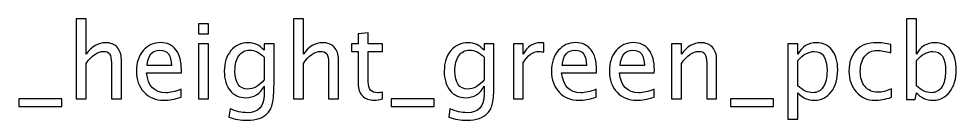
# Model space of a CAD drawing. Header units: centimetres. Extents: x -67 to 67, y -62 to 59.
# Drawn here: x 25.84 to 44.95, y -35.67 to -33.61 of the extents above; entities that cross this region are included whole.
import ezdxf

# ---------------------------------------------------------------- set-up
doc = ezdxf.new("R2010")
doc.units = ezdxf.units.CM
doc.header["$MEASUREMENT"] = 0
doc.layers.add('Layer 1', color=7, linetype='Continuous')

msp = doc.modelspace()

# ---------------------------------------------------------------- linework, layer by layer
at = {"layer": 'Layer 1'}
for points, knots in [([(27.01135, -35.23802), (27.01135, -35.23802), (27.01135, -33.60607), (27.01135, -33.60607), (27.01135, -33.60607), (27.01135, -33.60607), (27.21455, -33.60607), (27.21455, -33.60607), (27.21455, -33.60607), (27.21455, -33.60607), (27.21455, -34.3282), (27.21455, -34.3282), (27.21455, -34.3282), (27.32215, -34.17122), (27.45409, -34.0929), (27.61002, -34.0929), (27.61002, -34.0929), (27.70809, -34.0929), (27.78605, -34.12359), (27.84355, -34.18533), (27.84355, -34.18533), (27.90106, -34.24671), (27.92999, -34.32962), (27.92999, -34.43333), (27.92999, -34.43333), (27.92999, -34.43333), (27.92999, -35.23802), (27.92999, -35.23802), (27.92999, -35.23802), (27.92999, -35.23802), (27.72678, -35.23802), (27.72678, -35.23802), (27.72678, -35.23802), (27.72678, -35.23802), (27.72678, -34.49965), (27.72678, -34.49965), (27.72678, -34.49965), (27.72678, -34.4164), (27.71444, -34.35713), (27.6901, -34.32185), (27.6901, -34.32185), (27.6654, -34.28622), (27.62483, -34.26859), (27.56803, -34.26859), (27.56803, -34.26859), (27.44315, -34.26859), (27.32532, -34.35008), (27.21455, -34.51306), (27.21455, -34.51306), (27.21455, -34.51306), (27.21455, -35.23802), (27.21455, -35.23802), (27.21455, -35.23802), (27.21455, -35.23802), (27.01135, -35.23802), (27.01135, -35.23802)], [0, 0, 0, 0, 0.06666667, 0.06666667, 0.06666667, 0.06666667, 0.13333333, 0.13333333, 0.13333333, 0.13333333, 0.2, 0.2, 0.2, 0.2, 0.26666667, 0.26666667, 0.26666667, 0.26666667, 0.33333333, 0.33333333, 0.33333333, 0.33333333, 0.4, 0.4, 0.4, 0.4, 0.46666667, 0.46666667, 0.46666667, 0.46666667, 0.53333333, 0.53333333, 0.53333333, 0.53333333, 0.6, 0.6, 0.6, 0.6, 0.66666667, 0.66666667, 0.66666667, 0.66666667, 0.73333333, 0.73333333, 0.73333333, 0.73333333, 0.8, 0.8, 0.8, 0.8, 0.86666667, 0.86666667, 0.86666667, 0.86666667, 1, 1, 1, 1]), ([(31.4359, -35.23802), (31.4359, -35.23802), (31.4359, -33.60607), (31.4359, -33.60607), (31.4359, -33.60607), (31.4359, -33.60607), (31.6391, -33.60607), (31.6391, -33.60607), (31.6391, -33.60607), (31.6391, -33.60607), (31.6391, -34.3282), (31.6391, -34.3282), (31.6391, -34.3282), (31.7467, -34.17122), (31.87864, -34.0929), (32.03457, -34.0929), (32.03457, -34.0929), (32.13264, -34.0929), (32.2106, -34.12359), (32.2681, -34.18533), (32.2681, -34.18533), (32.32561, -34.24671), (32.35454, -34.32962), (32.35454, -34.43333), (32.35454, -34.43333), (32.35454, -34.43333), (32.35454, -35.23802), (32.35454, -35.23802), (32.35454, -35.23802), (32.35454, -35.23802), (32.15133, -35.23802), (32.15133, -35.23802), (32.15133, -35.23802), (32.15133, -35.23802), (32.15133, -34.49965), (32.15133, -34.49965), (32.15133, -34.49965), (32.15133, -34.4164), (32.13899, -34.35713), (32.11465, -34.32185), (32.11465, -34.32185), (32.08995, -34.28622), (32.04938, -34.26859), (31.99258, -34.26859), (31.99258, -34.26859), (31.8677, -34.26859), (31.74987, -34.35008), (31.6391, -34.51306), (31.6391, -34.51306), (31.6391, -34.51306), (31.6391, -35.23802), (31.6391, -35.23802), (31.6391, -35.23802), (31.6391, -35.23802), (31.4359, -35.23802), (31.4359, -35.23802)], [0, 0, 0, 0, 0.06666667, 0.06666667, 0.06666667, 0.06666667, 0.13333333, 0.13333333, 0.13333333, 0.13333333, 0.2, 0.2, 0.2, 0.2, 0.26666667, 0.26666667, 0.26666667, 0.26666667, 0.33333333, 0.33333333, 0.33333333, 0.33333333, 0.4, 0.4, 0.4, 0.4, 0.46666667, 0.46666667, 0.46666667, 0.46666667, 0.53333333, 0.53333333, 0.53333333, 0.53333333, 0.6, 0.6, 0.6, 0.6, 0.66666667, 0.66666667, 0.66666667, 0.66666667, 0.73333333, 0.73333333, 0.73333333, 0.73333333, 0.8, 0.8, 0.8, 0.8, 0.86666667, 0.86666667, 0.86666667, 0.86666667, 1, 1, 1, 1]), ([(43.93238, -35.25072), (43.93238, -35.25072), (43.93238, -33.60607), (43.93238, -33.60607), (43.93238, -33.60607), (43.93238, -33.60607), (44.13558, -33.60607), (44.13558, -33.60607), (44.13558, -33.60607), (44.13558, -33.60607), (44.13558, -34.3282), (44.13558, -34.3282), (44.13558, -34.3282), (44.21884, -34.17122), (44.34407, -34.0929), (44.51094, -34.0929), (44.51094, -34.0929), (44.64605, -34.0929), (44.75224, -34.14194), (44.82985, -34.24036), (44.82985, -34.24036), (44.90746, -34.33879), (44.94627, -34.4732), (44.94627, -34.64359), (44.94627, -34.64359), (44.94627, -34.82915), (44.90217, -34.97908), (44.81433, -35.09268), (44.81433, -35.09268), (44.72648, -35.20662), (44.61077, -35.26342), (44.46755, -35.26342), (44.46755, -35.26342), (44.33455, -35.26342), (44.22378, -35.21262), (44.13558, -35.11067), (44.13558, -35.11067), (44.13558, -35.11067), (44.11089, -35.25072), (44.11089, -35.25072), (44.11089, -35.25072), (44.11089, -35.25072), (43.93238, -35.25072), (43.93238, -35.25072)], [0, 0, 0, 0, 0.08333333, 0.08333333, 0.08333333, 0.08333333, 0.16666667, 0.16666667, 0.16666667, 0.16666667, 0.25, 0.25, 0.25, 0.25, 0.33333333, 0.33333333, 0.33333333, 0.33333333, 0.41666667, 0.41666667, 0.41666667, 0.41666667, 0.5, 0.5, 0.5, 0.5, 0.58333333, 0.58333333, 0.58333333, 0.58333333, 0.66666667, 0.66666667, 0.66666667, 0.66666667, 0.75, 0.75, 0.75, 0.75, 0.83333333, 0.83333333, 0.83333333, 0.83333333, 1, 1, 1, 1]), ([(29.50444, -33.91087), (29.50444, -33.91087), (29.50444, -33.70767), (29.50444, -33.70767), (29.50444, -33.70767), (29.50444, -33.70767), (29.70764, -33.70767), (29.70764, -33.70767), (29.70764, -33.70767), (29.70764, -33.70767), (29.70764, -33.91087), (29.70764, -33.91087), (29.70764, -33.91087), (29.70764, -33.91087), (29.50444, -33.91087), (29.50444, -33.91087)], [0, 0, 0, 0, 0.2, 0.2, 0.2, 0.2, 0.4, 0.4, 0.4, 0.4, 0.6, 0.6, 0.6, 0.6, 1, 1, 1, 1]), ([(33.2513, -35.23767), (33.18851, -35.25495), (33.13383, -35.26342), (33.08761, -35.26342), (33.08761, -35.26342), (32.9839, -35.26342), (32.90311, -35.23379), (32.84525, -35.17452), (32.84525, -35.17452), (32.78704, -35.11525), (32.75812, -35.03306), (32.75812, -34.92758), (32.75812, -34.92758), (32.75812, -34.92758), (32.75812, -34.26859), (32.75812, -34.26859), (32.75812, -34.26859), (32.75812, -34.26859), (32.61771, -34.26859), (32.61771, -34.26859), (32.61771, -34.26859), (32.61771, -34.26859), (32.61771, -34.11618), (32.61771, -34.11618), (32.61771, -34.11618), (32.61771, -34.11618), (32.75812, -34.11618), (32.75812, -34.11618), (32.75812, -34.11618), (32.75812, -34.11618), (32.75812, -33.91334), (32.75812, -33.91334), (32.75812, -33.91334), (32.75812, -33.91334), (32.96132, -33.89393), (32.96132, -33.89393), (32.96132, -33.89393), (32.96132, -33.89393), (32.96132, -34.11618), (32.96132, -34.11618), (32.96132, -34.11618), (32.96132, -34.11618), (33.25553, -34.11618), (33.25553, -34.11618), (33.25553, -34.11618), (33.25553, -34.11618), (33.25553, -34.26859), (33.25553, -34.26859), (33.25553, -34.26859), (33.25553, -34.26859), (32.96132, -34.26859), (32.96132, -34.26859), (32.96132, -34.26859), (32.96132, -34.26859), (32.96132, -34.89089), (32.96132, -34.89089), (32.96132, -34.89089), (32.96132, -35.03764), (33.02517, -35.11102), (33.15252, -35.11102), (33.15252, -35.11102), (33.17969, -35.11102), (33.2125, -35.10643), (33.2513, -35.09761), (33.2513, -35.09761), (33.2513, -35.09761), (33.2513, -35.23767), (33.2513, -35.23767)], [0, 0, 0, 0, 0.05555556, 0.05555556, 0.05555556, 0.05555556, 0.11111111, 0.11111111, 0.11111111, 0.11111111, 0.16666667, 0.16666667, 0.16666667, 0.16666667, 0.22222222, 0.22222222, 0.22222222, 0.22222222, 0.27777778, 0.27777778, 0.27777778, 0.27777778, 0.33333333, 0.33333333, 0.33333333, 0.33333333, 0.38888889, 0.38888889, 0.38888889, 0.38888889, 0.44444444, 0.44444444, 0.44444444, 0.44444444, 0.5, 0.5, 0.5, 0.5, 0.55555556, 0.55555556, 0.55555556, 0.55555556, 0.61111111, 0.61111111, 0.61111111, 0.61111111, 0.66666667, 0.66666667, 0.66666667, 0.66666667, 0.72222222, 0.72222222, 0.72222222, 0.72222222, 0.77777778, 0.77777778, 0.77777778, 0.77777778, 0.83333333, 0.83333333, 0.83333333, 0.83333333, 0.88888889, 0.88888889, 0.88888889, 0.88888889, 1, 1, 1, 1]), ([(29.14848, -35.20204), (29.01196, -35.24296), (28.89519, -35.26342), (28.79782, -35.26342), (28.79782, -35.26342), (28.63166, -35.26342), (28.49655, -35.20839), (28.39248, -35.09867), (28.39248, -35.09867), (28.28841, -34.98896), (28.2362, -34.84679), (28.2362, -34.67181), (28.2362, -34.67181), (28.2362, -34.50212), (28.28206, -34.36278), (28.37414, -34.25377), (28.37414, -34.25377), (28.46621, -34.14511), (28.58404, -34.09078), (28.72762, -34.09078), (28.72762, -34.09078), (28.86344, -34.09078), (28.96857, -34.13912), (29.04265, -34.23578), (29.04265, -34.23578), (29.11673, -34.33244), (29.15378, -34.46932), (29.15378, -34.64676), (29.15378, -34.64676), (29.15378, -34.64676), (29.15272, -34.70885), (29.15272, -34.70885), (29.15272, -34.70885), (29.15272, -34.70885), (28.44363, -34.70885), (28.44363, -34.70885), (28.44363, -34.70885), (28.47327, -34.97696), (28.60415, -35.11102), (28.83592, -35.11102), (28.83592, -35.11102), (28.92094, -35.11102), (29.02501, -35.08703), (29.14848, -35.03905), (29.14848, -35.03905), (29.14848, -35.03905), (29.14848, -35.20204), (29.14848, -35.20204)], [0, 0, 0, 0, 0.07692308, 0.07692308, 0.07692308, 0.07692308, 0.15384615, 0.15384615, 0.15384615, 0.15384615, 0.23076923, 0.23076923, 0.23076923, 0.23076923, 0.30769231, 0.30769231, 0.30769231, 0.30769231, 0.38461538, 0.38461538, 0.38461538, 0.38461538, 0.46153846, 0.46153846, 0.46153846, 0.46153846, 0.53846154, 0.53846154, 0.53846154, 0.53846154, 0.61538462, 0.61538462, 0.61538462, 0.61538462, 0.69230769, 0.69230769, 0.69230769, 0.69230769, 0.76923077, 0.76923077, 0.76923077, 0.76923077, 0.84615385, 0.84615385, 0.84615385, 0.84615385, 1, 1, 1, 1]), ([(29.50444, -35.23802), (29.50444, -35.23802), (29.50444, -34.11618), (29.50444, -34.11618), (29.50444, -34.11618), (29.50444, -34.11618), (29.70764, -34.11618), (29.70764, -34.11618), (29.70764, -34.11618), (29.70764, -34.11618), (29.70764, -35.23802), (29.70764, -35.23802), (29.70764, -35.23802), (29.70764, -35.23802), (29.50444, -35.23802), (29.50444, -35.23802)], [0, 0, 0, 0, 0.2, 0.2, 0.2, 0.2, 0.4, 0.4, 0.4, 0.4, 0.6, 0.6, 0.6, 0.6, 1, 1, 1, 1]), ([(30.12039, -35.61055), (30.12039, -35.61055), (30.14438, -35.43487), (30.14438, -35.43487), (30.14438, -35.43487), (30.26221, -35.4899), (30.37898, -35.51742), (30.49434, -35.51742), (30.49434, -35.51742), (30.72329, -35.51742), (30.83794, -35.39606), (30.83794, -35.15371), (30.83794, -35.15371), (30.83794, -35.15371), (30.83794, -34.97732), (30.83794, -34.97732), (30.83794, -34.97732), (30.80267, -35.05175), (30.75257, -35.10926), (30.68731, -35.15053), (30.68731, -35.15053), (30.62204, -35.19181), (30.54937, -35.21262), (30.46929, -35.21262), (30.46929, -35.21262), (30.33347, -35.21262), (30.22587, -35.16394), (30.1465, -35.06657), (30.1465, -35.06657), (30.06712, -34.9692), (30.02726, -34.83726), (30.02726, -34.67075), (30.02726, -34.67075), (30.02726, -34.50036), (30.07242, -34.36137), (30.16273, -34.25377), (30.16273, -34.25377), (30.25339, -34.14652), (30.37016, -34.0929), (30.51374, -34.0929), (30.51374, -34.0929), (30.63933, -34.0929), (30.74763, -34.1437), (30.83794, -34.24565), (30.83794, -34.24565), (30.83794, -34.24565), (30.83794, -34.11618), (30.83794, -34.11618), (30.83794, -34.11618), (30.83794, -34.11618), (31.04115, -34.11618), (31.04115, -34.11618), (31.04115, -34.11618), (31.04115, -34.11618), (31.04115, -34.93181), (31.04115, -34.93181), (31.04115, -34.93181), (31.04115, -35.10714), (31.03197, -35.23696), (31.01363, -35.32128), (31.01363, -35.32128), (30.99564, -35.40559), (30.96106, -35.47473), (30.91097, -35.52836), (30.91097, -35.52836), (30.82207, -35.62255), (30.68308, -35.66982), (30.49434, -35.66982), (30.49434, -35.66982), (30.36487, -35.66982), (30.24034, -35.65007), (30.12039, -35.61055)], [0, 0, 0, 0, 0.05263158, 0.05263158, 0.05263158, 0.05263158, 0.10526316, 0.10526316, 0.10526316, 0.10526316, 0.15789474, 0.15789474, 0.15789474, 0.15789474, 0.21052632, 0.21052632, 0.21052632, 0.21052632, 0.26315789, 0.26315789, 0.26315789, 0.26315789, 0.31578947, 0.31578947, 0.31578947, 0.31578947, 0.36842105, 0.36842105, 0.36842105, 0.36842105, 0.42105263, 0.42105263, 0.42105263, 0.42105263, 0.47368421, 0.47368421, 0.47368421, 0.47368421, 0.52631579, 0.52631579, 0.52631579, 0.52631579, 0.57894737, 0.57894737, 0.57894737, 0.57894737, 0.63157895, 0.63157895, 0.63157895, 0.63157895, 0.68421053, 0.68421053, 0.68421053, 0.68421053, 0.73684211, 0.73684211, 0.73684211, 0.73684211, 0.78947368, 0.78947368, 0.78947368, 0.78947368, 0.84210526, 0.84210526, 0.84210526, 0.84210526, 0.89473684, 0.89473684, 0.89473684, 0.89473684, 1, 1, 1, 1]), ([(34.60385, -35.61055), (34.60385, -35.61055), (34.62784, -35.43487), (34.62784, -35.43487), (34.62784, -35.43487), (34.74567, -35.4899), (34.86244, -35.51742), (34.9778, -35.51742), (34.9778, -35.51742), (35.20675, -35.51742), (35.3214, -35.39606), (35.3214, -35.15371), (35.3214, -35.15371), (35.3214, -35.15371), (35.3214, -34.97732), (35.3214, -34.97732), (35.3214, -34.97732), (35.28613, -35.05175), (35.23603, -35.10926), (35.17077, -35.15053), (35.17077, -35.15053), (35.1055, -35.19181), (35.03283, -35.21262), (34.95275, -35.21262), (34.95275, -35.21262), (34.81693, -35.21262), (34.70933, -35.16394), (34.62996, -35.06657), (34.62996, -35.06657), (34.55058, -34.9692), (34.51072, -34.83726), (34.51072, -34.67075), (34.51072, -34.67075), (34.51072, -34.50036), (34.55588, -34.36137), (34.64619, -34.25377), (34.64619, -34.25377), (34.73685, -34.14652), (34.85362, -34.0929), (34.9972, -34.0929), (34.9972, -34.0929), (35.12279, -34.0929), (35.23109, -34.1437), (35.3214, -34.24565), (35.3214, -34.24565), (35.3214, -34.24565), (35.3214, -34.11618), (35.3214, -34.11618), (35.3214, -34.11618), (35.3214, -34.11618), (35.52461, -34.11618), (35.52461, -34.11618), (35.52461, -34.11618), (35.52461, -34.11618), (35.52461, -34.93181), (35.52461, -34.93181), (35.52461, -34.93181), (35.52461, -35.10714), (35.51543, -35.23696), (35.49709, -35.32128), (35.49709, -35.32128), (35.4791, -35.40559), (35.44452, -35.47473), (35.39443, -35.52836), (35.39443, -35.52836), (35.30553, -35.62255), (35.16654, -35.66982), (34.9778, -35.66982), (34.9778, -35.66982), (34.84833, -35.66982), (34.7238, -35.65007), (34.60385, -35.61055)], [0, 0, 0, 0, 0.05263158, 0.05263158, 0.05263158, 0.05263158, 0.10526316, 0.10526316, 0.10526316, 0.10526316, 0.15789474, 0.15789474, 0.15789474, 0.15789474, 0.21052632, 0.21052632, 0.21052632, 0.21052632, 0.26315789, 0.26315789, 0.26315789, 0.26315789, 0.31578947, 0.31578947, 0.31578947, 0.31578947, 0.36842105, 0.36842105, 0.36842105, 0.36842105, 0.42105263, 0.42105263, 0.42105263, 0.42105263, 0.47368421, 0.47368421, 0.47368421, 0.47368421, 0.52631579, 0.52631579, 0.52631579, 0.52631579, 0.57894737, 0.57894737, 0.57894737, 0.57894737, 0.63157895, 0.63157895, 0.63157895, 0.63157895, 0.68421053, 0.68421053, 0.68421053, 0.68421053, 0.73684211, 0.73684211, 0.73684211, 0.73684211, 0.78947368, 0.78947368, 0.78947368, 0.78947368, 0.84210526, 0.84210526, 0.84210526, 0.84210526, 0.89473684, 0.89473684, 0.89473684, 0.89473684, 1, 1, 1, 1]), ([(35.91936, -35.23802), (35.91936, -35.23802), (35.91936, -34.11618), (35.91936, -34.11618), (35.91936, -34.11618), (35.91936, -34.11618), (36.12256, -34.11618), (36.12256, -34.11618), (36.12256, -34.11618), (36.12256, -34.11618), (36.12256, -34.3282), (36.12256, -34.3282), (36.12256, -34.3282), (36.20335, -34.17122), (36.32047, -34.0929), (36.47428, -34.0929), (36.47428, -34.0929), (36.49509, -34.0929), (36.51697, -34.09467), (36.53954, -34.09819), (36.53954, -34.09819), (36.53954, -34.09819), (36.53954, -34.28834), (36.53954, -34.28834), (36.53954, -34.28834), (36.50427, -34.2767), (36.47322, -34.2707), (36.44641, -34.2707), (36.44641, -34.2707), (36.31729, -34.2707), (36.20934, -34.3469), (36.12256, -34.49965), (36.12256, -34.49965), (36.12256, -34.49965), (36.12256, -35.23802), (36.12256, -35.23802), (36.12256, -35.23802), (36.12256, -35.23802), (35.91936, -35.23802), (35.91936, -35.23802)], [0, 0, 0, 0, 0.09090909, 0.09090909, 0.09090909, 0.09090909, 0.18181818, 0.18181818, 0.18181818, 0.18181818, 0.27272727, 0.27272727, 0.27272727, 0.27272727, 0.36363636, 0.36363636, 0.36363636, 0.36363636, 0.45454545, 0.45454545, 0.45454545, 0.45454545, 0.54545455, 0.54545455, 0.54545455, 0.54545455, 0.63636364, 0.63636364, 0.63636364, 0.63636364, 0.72727273, 0.72727273, 0.72727273, 0.72727273, 0.81818182, 0.81818182, 0.81818182, 0.81818182, 1, 1, 1, 1]), ([(37.60881, -35.20204), (37.47229, -35.24296), (37.35552, -35.26342), (37.25815, -35.26342), (37.25815, -35.26342), (37.09199, -35.26342), (36.95688, -35.20839), (36.85281, -35.09867), (36.85281, -35.09867), (36.74874, -34.98896), (36.69653, -34.84679), (36.69653, -34.67181), (36.69653, -34.67181), (36.69653, -34.50212), (36.74239, -34.36278), (36.83447, -34.25377), (36.83447, -34.25377), (36.92654, -34.14511), (37.04437, -34.09078), (37.18795, -34.09078), (37.18795, -34.09078), (37.32377, -34.09078), (37.4289, -34.13912), (37.50298, -34.23578), (37.50298, -34.23578), (37.57706, -34.33244), (37.61411, -34.46932), (37.61411, -34.64676), (37.61411, -34.64676), (37.61411, -34.64676), (37.61305, -34.70885), (37.61305, -34.70885), (37.61305, -34.70885), (37.61305, -34.70885), (36.90396, -34.70885), (36.90396, -34.70885), (36.90396, -34.70885), (36.9336, -34.97696), (37.06448, -35.11102), (37.29625, -35.11102), (37.29625, -35.11102), (37.38127, -35.11102), (37.48534, -35.08703), (37.60881, -35.03905), (37.60881, -35.03905), (37.60881, -35.03905), (37.60881, -35.20204), (37.60881, -35.20204)], [0, 0, 0, 0, 0.07692308, 0.07692308, 0.07692308, 0.07692308, 0.15384615, 0.15384615, 0.15384615, 0.15384615, 0.23076923, 0.23076923, 0.23076923, 0.23076923, 0.30769231, 0.30769231, 0.30769231, 0.30769231, 0.38461538, 0.38461538, 0.38461538, 0.38461538, 0.46153846, 0.46153846, 0.46153846, 0.46153846, 0.53846154, 0.53846154, 0.53846154, 0.53846154, 0.61538462, 0.61538462, 0.61538462, 0.61538462, 0.69230769, 0.69230769, 0.69230769, 0.69230769, 0.76923077, 0.76923077, 0.76923077, 0.76923077, 0.84615385, 0.84615385, 0.84615385, 0.84615385, 1, 1, 1, 1]), ([(38.78815, -35.20204), (38.65163, -35.24296), (38.53486, -35.26342), (38.43749, -35.26342), (38.43749, -35.26342), (38.27133, -35.26342), (38.13622, -35.20839), (38.03215, -35.09867), (38.03215, -35.09867), (37.92808, -34.98896), (37.87587, -34.84679), (37.87587, -34.67181), (37.87587, -34.67181), (37.87587, -34.50212), (37.92173, -34.36278), (38.01381, -34.25377), (38.01381, -34.25377), (38.10588, -34.14511), (38.22371, -34.09078), (38.36729, -34.09078), (38.36729, -34.09078), (38.50311, -34.09078), (38.60824, -34.13912), (38.68232, -34.23578), (38.68232, -34.23578), (38.7564, -34.33244), (38.79345, -34.46932), (38.79345, -34.64676), (38.79345, -34.64676), (38.79345, -34.64676), (38.79239, -34.70885), (38.79239, -34.70885), (38.79239, -34.70885), (38.79239, -34.70885), (38.0833, -34.70885), (38.0833, -34.70885), (38.0833, -34.70885), (38.11294, -34.97696), (38.24382, -35.11102), (38.47559, -35.11102), (38.47559, -35.11102), (38.56061, -35.11102), (38.66468, -35.08703), (38.78815, -35.03905), (38.78815, -35.03905), (38.78815, -35.03905), (38.78815, -35.20204), (38.78815, -35.20204)], [0, 0, 0, 0, 0.07692308, 0.07692308, 0.07692308, 0.07692308, 0.15384615, 0.15384615, 0.15384615, 0.15384615, 0.23076923, 0.23076923, 0.23076923, 0.23076923, 0.30769231, 0.30769231, 0.30769231, 0.30769231, 0.38461538, 0.38461538, 0.38461538, 0.38461538, 0.46153846, 0.46153846, 0.46153846, 0.46153846, 0.53846154, 0.53846154, 0.53846154, 0.53846154, 0.61538462, 0.61538462, 0.61538462, 0.61538462, 0.69230769, 0.69230769, 0.69230769, 0.69230769, 0.76923077, 0.76923077, 0.76923077, 0.76923077, 0.84615385, 0.84615385, 0.84615385, 0.84615385, 1, 1, 1, 1]), ([(39.14411, -35.23802), (39.14411, -35.23802), (39.14411, -34.11618), (39.14411, -34.11618), (39.14411, -34.11618), (39.14411, -34.11618), (39.34731, -34.11618), (39.34731, -34.11618), (39.34731, -34.11618), (39.34731, -34.11618), (39.34731, -34.3282), (39.34731, -34.3282), (39.34731, -34.3282), (39.45491, -34.17122), (39.58685, -34.0929), (39.74278, -34.0929), (39.74278, -34.0929), (39.84085, -34.0929), (39.91881, -34.12359), (39.97631, -34.18533), (39.97631, -34.18533), (40.03382, -34.24671), (40.06275, -34.32962), (40.06275, -34.43333), (40.06275, -34.43333), (40.06275, -34.43333), (40.06275, -35.23802), (40.06275, -35.23802), (40.06275, -35.23802), (40.06275, -35.23802), (39.85954, -35.23802), (39.85954, -35.23802), (39.85954, -35.23802), (39.85954, -35.23802), (39.85954, -34.49965), (39.85954, -34.49965), (39.85954, -34.49965), (39.85954, -34.4164), (39.8472, -34.35713), (39.82286, -34.32185), (39.82286, -34.32185), (39.79816, -34.28622), (39.75759, -34.26859), (39.70079, -34.26859), (39.70079, -34.26859), (39.57591, -34.26859), (39.45808, -34.35008), (39.34731, -34.51306), (39.34731, -34.51306), (39.34731, -34.51306), (39.34731, -35.23802), (39.34731, -35.23802), (39.34731, -35.23802), (39.34731, -35.23802), (39.14411, -35.23802), (39.14411, -35.23802)], [0, 0, 0, 0, 0.06666667, 0.06666667, 0.06666667, 0.06666667, 0.13333333, 0.13333333, 0.13333333, 0.13333333, 0.2, 0.2, 0.2, 0.2, 0.26666667, 0.26666667, 0.26666667, 0.26666667, 0.33333333, 0.33333333, 0.33333333, 0.33333333, 0.4, 0.4, 0.4, 0.4, 0.46666667, 0.46666667, 0.46666667, 0.46666667, 0.53333333, 0.53333333, 0.53333333, 0.53333333, 0.6, 0.6, 0.6, 0.6, 0.66666667, 0.66666667, 0.66666667, 0.66666667, 0.73333333, 0.73333333, 0.73333333, 0.73333333, 0.8, 0.8, 0.8, 0.8, 0.86666667, 0.86666667, 0.86666667, 0.86666667, 1, 1, 1, 1]), ([(41.5162, -35.64654), (41.5162, -35.64654), (41.5162, -34.11618), (41.5162, -34.11618), (41.5162, -34.11618), (41.5162, -34.11618), (41.7194, -34.11618), (41.7194, -34.11618), (41.7194, -34.11618), (41.7194, -34.11618), (41.7194, -34.3282), (41.7194, -34.3282), (41.7194, -34.3282), (41.80266, -34.17122), (41.92789, -34.0929), (42.09476, -34.0929), (42.09476, -34.0929), (42.22987, -34.0929), (42.33606, -34.14194), (42.41367, -34.24036), (42.41367, -34.24036), (42.49128, -34.33879), (42.53009, -34.4732), (42.53009, -34.64359), (42.53009, -34.64359), (42.53009, -34.82915), (42.48599, -34.97908), (42.39815, -35.09268), (42.39815, -35.09268), (42.3103, -35.20662), (42.19459, -35.26342), (42.05137, -35.26342), (42.05137, -35.26342), (41.91837, -35.26342), (41.8076, -35.21262), (41.7194, -35.11067), (41.7194, -35.11067), (41.7194, -35.11067), (41.7194, -35.64654), (41.7194, -35.64654), (41.7194, -35.64654), (41.7194, -35.64654), (41.5162, -35.64654), (41.5162, -35.64654)], [0, 0, 0, 0, 0.08333333, 0.08333333, 0.08333333, 0.08333333, 0.16666667, 0.16666667, 0.16666667, 0.16666667, 0.25, 0.25, 0.25, 0.25, 0.33333333, 0.33333333, 0.33333333, 0.33333333, 0.41666667, 0.41666667, 0.41666667, 0.41666667, 0.5, 0.5, 0.5, 0.5, 0.58333333, 0.58333333, 0.58333333, 0.58333333, 0.66666667, 0.66666667, 0.66666667, 0.66666667, 0.75, 0.75, 0.75, 0.75, 0.83333333, 0.83333333, 0.83333333, 0.83333333, 1, 1, 1, 1]), ([(43.62722, -35.20415), (43.49564, -35.24366), (43.38204, -35.26342), (43.28644, -35.26342), (43.28644, -35.26342), (43.13475, -35.26342), (43.00916, -35.20733), (42.90932, -35.0955), (42.90932, -35.0955), (42.80948, -34.98331), (42.75939, -34.84185), (42.75939, -34.67146), (42.75939, -34.67146), (42.75939, -34.48942), (42.80878, -34.34725), (42.90756, -34.24565), (42.90756, -34.24565), (43.00634, -34.1437), (43.14427, -34.0929), (43.32137, -34.0929), (43.32137, -34.0929), (43.4085, -34.0929), (43.50657, -34.1049), (43.61452, -34.12888), (43.61452, -34.12888), (43.61452, -34.12888), (43.61452, -34.30034), (43.61452, -34.30034), (43.61452, -34.30034), (43.49987, -34.26647), (43.40639, -34.24954), (43.33442, -34.24954), (43.33442, -34.24954), (43.23, -34.24954), (43.14639, -34.28869), (43.08395, -34.36666), (43.08395, -34.36666), (43.0215, -34.44462), (42.99011, -34.54869), (42.99011, -34.67851), (42.99011, -34.67851), (42.99011, -34.80446), (43.02256, -34.90606), (43.08712, -34.98402), (43.08712, -34.98402), (43.15168, -35.06163), (43.23599, -35.10044), (43.34077, -35.10044), (43.34077, -35.10044), (43.43355, -35.10044), (43.5288, -35.07645), (43.62722, -35.02847), (43.62722, -35.02847), (43.62722, -35.02847), (43.62722, -35.20415), (43.62722, -35.20415)], [0, 0, 0, 0, 0.06666667, 0.06666667, 0.06666667, 0.06666667, 0.13333333, 0.13333333, 0.13333333, 0.13333333, 0.2, 0.2, 0.2, 0.2, 0.26666667, 0.26666667, 0.26666667, 0.26666667, 0.33333333, 0.33333333, 0.33333333, 0.33333333, 0.4, 0.4, 0.4, 0.4, 0.46666667, 0.46666667, 0.46666667, 0.46666667, 0.53333333, 0.53333333, 0.53333333, 0.53333333, 0.6, 0.6, 0.6, 0.6, 0.66666667, 0.66666667, 0.66666667, 0.66666667, 0.73333333, 0.73333333, 0.73333333, 0.73333333, 0.8, 0.8, 0.8, 0.8, 0.86666667, 0.86666667, 0.86666667, 0.86666667, 1, 1, 1, 1]), ([(28.45422, -34.55645), (28.45422, -34.55645), (28.94952, -34.55645), (28.94952, -34.55645), (28.94952, -34.55645), (28.94952, -34.34761), (28.87155, -34.24319), (28.71598, -34.24319), (28.71598, -34.24319), (28.55935, -34.24319), (28.47221, -34.34761), (28.45422, -34.55645)], [0, 0, 0, 0, 0.25, 0.25, 0.25, 0.25, 0.5, 0.5, 0.5, 0.5, 1, 1, 1, 1]), ([(30.83794, -34.84996), (30.83794, -34.84996), (30.83794, -34.38465), (30.83794, -34.38465), (30.83794, -34.38465), (30.74834, -34.29187), (30.65062, -34.2453), (30.54514, -34.2453), (30.54514, -34.2453), (30.4513, -34.2453), (30.37792, -34.2827), (30.32501, -34.35784), (30.32501, -34.35784), (30.27174, -34.43263), (30.24528, -34.5367), (30.24528, -34.66934), (30.24528, -34.66934), (30.24528, -34.91311), (30.33171, -35.03482), (30.50492, -35.03482), (30.50492, -35.03482), (30.62275, -35.03482), (30.73388, -34.97308), (30.83794, -34.84996)], [0, 0, 0, 0, 0.14285714, 0.14285714, 0.14285714, 0.14285714, 0.28571429, 0.28571429, 0.28571429, 0.28571429, 0.42857143, 0.42857143, 0.42857143, 0.42857143, 0.57142857, 0.57142857, 0.57142857, 0.57142857, 0.71428571, 0.71428571, 0.71428571, 0.71428571, 1, 1, 1, 1]), ([(35.3214, -34.84996), (35.3214, -34.84996), (35.3214, -34.38465), (35.3214, -34.38465), (35.3214, -34.38465), (35.2318, -34.29187), (35.13408, -34.2453), (35.0286, -34.2453), (35.0286, -34.2453), (34.93476, -34.2453), (34.86138, -34.2827), (34.80847, -34.35784), (34.80847, -34.35784), (34.7552, -34.43263), (34.72874, -34.5367), (34.72874, -34.66934), (34.72874, -34.66934), (34.72874, -34.91311), (34.81517, -35.03482), (34.98838, -35.03482), (34.98838, -35.03482), (35.10621, -35.03482), (35.21734, -34.97308), (35.3214, -34.84996)], [0, 0, 0, 0, 0.14285714, 0.14285714, 0.14285714, 0.14285714, 0.28571429, 0.28571429, 0.28571429, 0.28571429, 0.42857143, 0.42857143, 0.42857143, 0.42857143, 0.57142857, 0.57142857, 0.57142857, 0.57142857, 0.71428571, 0.71428571, 0.71428571, 0.71428571, 1, 1, 1, 1]), ([(36.91455, -34.55645), (36.91455, -34.55645), (37.40985, -34.55645), (37.40985, -34.55645), (37.40985, -34.55645), (37.40985, -34.34761), (37.33188, -34.24319), (37.17631, -34.24319), (37.17631, -34.24319), (37.01968, -34.24319), (36.93254, -34.34761), (36.91455, -34.55645)], [0, 0, 0, 0, 0.25, 0.25, 0.25, 0.25, 0.5, 0.5, 0.5, 0.5, 1, 1, 1, 1]), ([(38.09389, -34.55645), (38.09389, -34.55645), (38.58919, -34.55645), (38.58919, -34.55645), (38.58919, -34.55645), (38.58919, -34.34761), (38.51122, -34.24319), (38.35565, -34.24319), (38.35565, -34.24319), (38.19902, -34.24319), (38.11188, -34.34761), (38.09389, -34.55645)], [0, 0, 0, 0, 0.25, 0.25, 0.25, 0.25, 0.5, 0.5, 0.5, 0.5, 1, 1, 1, 1]), ([(41.7194, -34.97061), (41.82418, -35.0641), (41.92401, -35.11102), (42.01891, -35.11102), (42.01891, -35.11102), (42.1124, -35.11102), (42.18472, -35.07186), (42.23552, -34.9939), (42.23552, -34.9939), (42.28667, -34.91593), (42.31207, -34.80622), (42.31207, -34.6644), (42.31207, -34.6644), (42.31207, -34.40194), (42.22528, -34.2707), (42.05172, -34.2707), (42.05172, -34.2707), (41.93812, -34.2707), (41.82735, -34.33209), (41.7194, -34.4552), (41.7194, -34.4552), (41.7194, -34.4552), (41.7194, -34.97061), (41.7194, -34.97061)], [0, 0, 0, 0, 0.14285714, 0.14285714, 0.14285714, 0.14285714, 0.28571429, 0.28571429, 0.28571429, 0.28571429, 0.42857143, 0.42857143, 0.42857143, 0.42857143, 0.57142857, 0.57142857, 0.57142857, 0.57142857, 0.71428571, 0.71428571, 0.71428571, 0.71428571, 1, 1, 1, 1]), ([(44.13558, -34.97061), (44.24036, -35.0641), (44.34019, -35.11102), (44.43509, -35.11102), (44.43509, -35.11102), (44.52858, -35.11102), (44.6009, -35.07186), (44.6517, -34.9939), (44.6517, -34.9939), (44.70285, -34.91593), (44.72825, -34.80622), (44.72825, -34.6644), (44.72825, -34.6644), (44.72825, -34.40194), (44.64146, -34.2707), (44.4679, -34.2707), (44.4679, -34.2707), (44.3543, -34.2707), (44.24353, -34.33209), (44.13558, -34.4552), (44.13558, -34.4552), (44.13558, -34.4552), (44.13558, -34.97061), (44.13558, -34.97061)], [0, 0, 0, 0, 0.14285714, 0.14285714, 0.14285714, 0.14285714, 0.28571429, 0.28571429, 0.28571429, 0.28571429, 0.42857143, 0.42857143, 0.42857143, 0.42857143, 0.57142857, 0.57142857, 0.57142857, 0.57142857, 0.71428571, 0.71428571, 0.71428571, 0.71428571, 1, 1, 1, 1]), ([(25.83871, -35.39042), (25.83871, -35.39042), (25.83871, -35.23802), (25.83871, -35.23802), (25.83871, -35.23802), (25.83871, -35.23802), (26.71924, -35.23802), (26.71924, -35.23802), (26.71924, -35.23802), (26.71924, -35.23802), (26.71924, -35.39042), (26.71924, -35.39042), (26.71924, -35.39042), (26.71924, -35.39042), (25.83871, -35.39042), (25.83871, -35.39042)], [0, 0, 0, 0, 0.2, 0.2, 0.2, 0.2, 0.4, 0.4, 0.4, 0.4, 0.6, 0.6, 0.6, 0.6, 1, 1, 1, 1]), ([(33.42698, -35.39042), (33.42698, -35.39042), (33.42698, -35.23802), (33.42698, -35.23802), (33.42698, -35.23802), (33.42698, -35.23802), (34.30751, -35.23802), (34.30751, -35.23802), (34.30751, -35.23802), (34.30751, -35.23802), (34.30751, -35.39042), (34.30751, -35.39042), (34.30751, -35.39042), (34.30751, -35.39042), (33.42698, -35.39042), (33.42698, -35.39042)], [0, 0, 0, 0, 0.2, 0.2, 0.2, 0.2, 0.4, 0.4, 0.4, 0.4, 0.6, 0.6, 0.6, 0.6, 1, 1, 1, 1]), ([(40.34356, -35.39042), (40.34356, -35.39042), (40.34356, -35.23802), (40.34356, -35.23802), (40.34356, -35.23802), (40.34356, -35.23802), (41.22409, -35.23802), (41.22409, -35.23802), (41.22409, -35.23802), (41.22409, -35.23802), (41.22409, -35.39042), (41.22409, -35.39042), (41.22409, -35.39042), (41.22409, -35.39042), (40.34356, -35.39042), (40.34356, -35.39042)], [0, 0, 0, 0, 0.2, 0.2, 0.2, 0.2, 0.4, 0.4, 0.4, 0.4, 0.6, 0.6, 0.6, 0.6, 1, 1, 1, 1])]:
    msp.add_open_spline(points, degree=3, knots=knots, dxfattribs=at)

doc.saveas('drawing.dxf')
